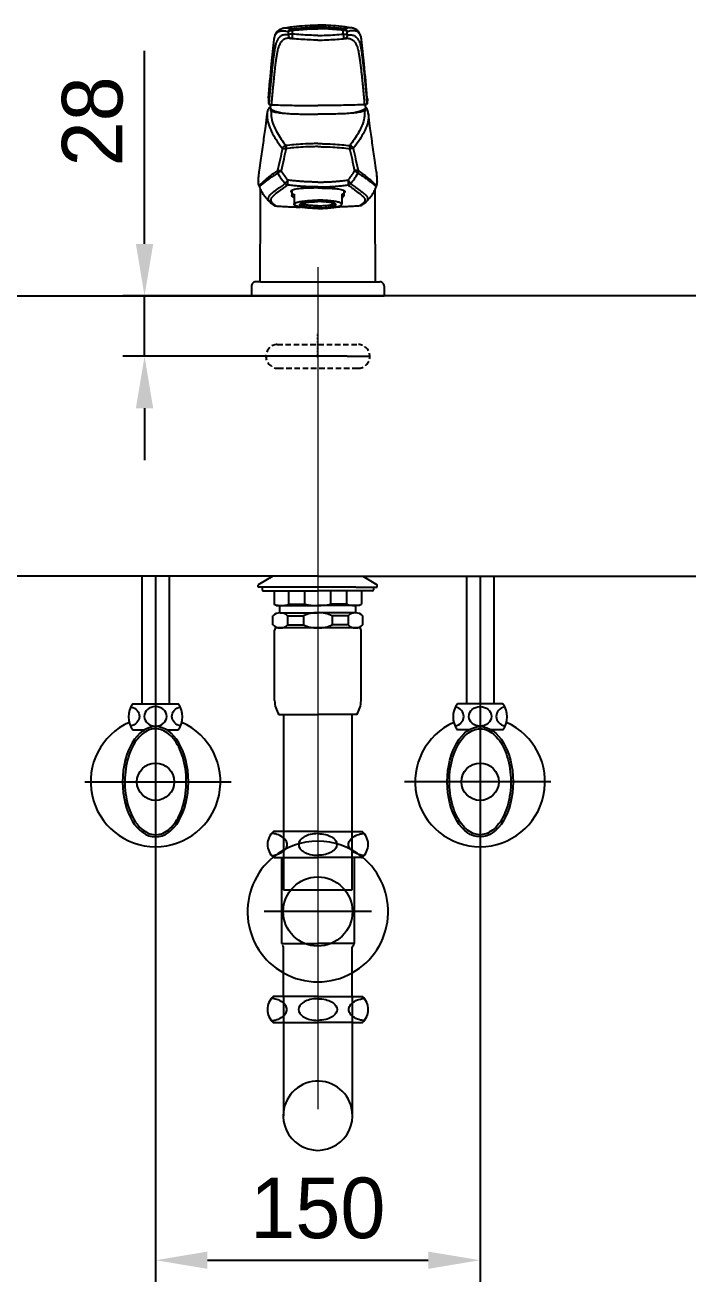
# Model space of a CAD drawing. Header units: millimetres. Extents: x 14069 to 16494, y -90 to 3341.
# Drawn here: x 14704 to 15011, y 950 to 1531 of the extents above; entities that cross this region are included whole.
import ezdxf
from ezdxf.lldxf.tags import DXFTag

# ---------------------------------------------------------------- set-up
doc = ezdxf.new("R2010")
doc.units = ezdxf.units.MM
doc.header["$LTSCALE"] = 0.2
doc.linetypes.add('HIDDEN2', pattern=[0.1875, 0.125, -0.0625])
doc.linetypes.add('HIDDENX2', pattern=[19.05, 12.7, -6.35])
for name, color, linetype in [('1', 2, 'CENTER'), ('3', 3, 'Continuous'), ('4', 4, 'Continuous'), ('6', 6, 'Continuous'), ('7', 7, 'Continuous')]:
    doc.layers.add(name, color=color, linetype=linetype)
doc.layers.add('LINE', color=7, linetype='Continuous', lineweight=25)
doc.styles.add('h', font='', dxfattribs={"height": 28})
doc.styles.get('h').set_extended_font_data('Haansoft Batang')
tags = doc.linetypes.add('CENTER', pattern=[50.8, 31.75, -6.35, 6.35, -6.35]).pattern_tags.tags
tags[10:11] = [DXFTag(74, 4), DXFTag(75, 0), DXFTag(340, '0'), DXFTag(46, 1.0), DXFTag(50, 0.0), DXFTag(44, 0.0), DXFTag(45, 0.0)]
tags[8:9] = [DXFTag(74, 4), DXFTag(75, 0), DXFTag(340, '0'), DXFTag(46, 1.0), DXFTag(50, 0.0), DXFTag(44, 0.0), DXFTag(45, 0.0)]
tags[6:7] = [DXFTag(74, 4), DXFTag(75, 0), DXFTag(340, '0'), DXFTag(46, 1.0), DXFTag(50, 0.0), DXFTag(44, 0.0), DXFTag(45, 0.0)]
tags[4:5] = [DXFTag(74, 4), DXFTag(75, 0), DXFTag(340, '0'), DXFTag(46, 1.0), DXFTag(50, 0.0), DXFTag(44, 0.0), DXFTag(45, 0.0)]
doc.dimstyles.new('AM_ISO$0', dxfattribs={"dimtxt": 28, "dimasz": 24, "dimexe": 10, "dimexo": 0, "dimgap": 10, "dimtad": 1, "dimdec": 0, "dimdsep": 46, "dimtxsty": 'h', "dimcen": -5, "dimclrd": 256, "dimclre": 256, "dimclrt": 256, "dimadec": 0, "dimazin": 2, "dimtp": 0.1, "dimtm": 0.1, "dimtfac": 0.71, "dimtdec": 0, "dimtmove": 0, "dimatfit": 3, "dimfxl": 0, "dimlwd": -1, "dimlwe": -1, "dimarcsym": 0})

# ---------------------------------------------------------------- blocks, each defined once
blk = doc.blocks.new('A$C611D530E')
at = {"color": 7}
for p, q in [((4.19, 6.51), (2, 6.51)), ((4.19, 6.51), (57.14, 6.51)), ((57.14, 6.51), (59.33, 6.51)), ((0, 4.48), (0.05, 0)), ((61.33, 4.48), (61.28, 0))]:
    blk.add_line(p, q, dxfattribs=at)
for centre, start, end in [((2, 4.51), 90, 180.67816), ((59.33, 4.51), 359.32184, 90)]:
    blk.add_arc(centre, 2, start, end, dxfattribs=at)
at = {"layer": '1', "color": 7}
for q in [(0.05, 0), (61.28, 0)]:
    blk.add_line((30.67, 0), q, dxfattribs=at)
at = {"layer": '7', "color": 7}
for p, q in [((10.5, 118.6), (10.53, 118.86)), ((17.86, 119.01), (17.85, 119.01)), ((18.27, 118.95), (18.28, 118.95)), ((43.06, 118.95), (43.06, 118.95)), ((43.48, 119.01), (43.48, 119.01)), ((50.83, 118.6), (50.8, 118.86)), ((7.3, 84.08), (7.3, 84.08)), ((7.62, 85.72), (7.62, 85.73)), ((53.72, 85.72), (53.71, 85.73)), ((54.03, 84.08), (54.03, 84.08)), ((3.22, 52.75), (3.22, 52.75)), ((3.62, 57.83), (3.65, 58.03)), ((57.71, 57.83), (57.68, 58.03)), ((58.12, 52.75), (58.12, 52.75)), ((3.4, 51.18), (3.4, 51.19)), ((18.67, 48.82), (18.67, 46.27)), ((19.67, 47.1), (19.67, 42.33)), ((41.67, 47.1), (41.67, 42.33)), ((42.67, 48.82), (42.67, 46.27)), ((57.93, 51.18), (57.93, 51.19)), ((4.03, 6.51), (4.19, 41.66)), ((57.3, 6.51), (57.14, 41.66))]:
    blk.add_line(p, q, dxfattribs=at)
for points in [[(10.53, 118.86), (10.65, 119.48), (10.81, 120.07), (11.01, 120.63), (11.26, 121.18), (11.57, 121.71), (11.97, 122.23), (12.44, 122.71), (13, 123.13), (13.64, 123.47), (14.36, 123.73), (14.94, 123.86)], [(10.54, 118.9), (10.56, 119.02), (10.59, 119.16), (10.62, 119.3), (10.65, 119.45), (10.69, 119.61), (10.74, 119.78), (10.8, 119.95), (10.86, 120.13), (10.94, 120.31), (11.02, 120.49), (11.12, 120.68), (11.23, 120.88), (11.36, 121.08), (11.5, 121.28), (11.68, 121.48), (11.87, 121.68), (12.11, 121.87), (12.37, 122.06), (12.69, 122.23), (13.05, 122.37), (13.47, 122.49), (13.97, 122.57), (14.56, 122.59), (15.26, 122.55), (16.08, 122.4), (17.08, 122.14)], [(14.94, 123.86), (15.22, 123.89), (15.82, 123.92), (16.52, 123.88), (17.35, 123.74), (18.36, 123.48)], [(17.05, 120.57), (17.06, 121.35), (17.08, 122.14)], [(17.08, 122.14), (17.21, 122.62), (17.49, 123.03), (17.89, 123.33), (18.36, 123.48)], [(17.08, 122.14), (17.21, 122.29), (17.44, 122.42), (17.75, 122.54), (18.13, 122.63), (18.53, 122.69), (18.95, 122.72)], [(18.36, 123.48), (18.39, 123.47), (18.45, 123.47), (18.53, 123.48), (18.62, 123.48), (18.73, 123.49), (18.83, 123.51)], [(18.95, 122.72), (18.89, 123.12), (18.85, 123.39), (18.83, 123.51)], [(18.91, 121.04), (18.93, 121.88), (18.95, 122.72)], [(42.39, 122.72), (42.44, 123.12), (42.48, 123.39), (42.5, 123.51)], [(44.26, 122.14), (44.13, 122.29), (43.9, 122.42), (43.58, 122.54), (43.21, 122.63), (42.8, 122.69), (42.39, 122.72)], [(42.42, 121.04), (42.4, 121.88), (42.39, 122.72)], [(42.97, 123.48), (42.94, 123.47), (42.88, 123.47), (42.8, 123.48), (42.71, 123.48), (42.61, 123.49), (42.5, 123.51)], [(46.4, 123.86), (46.12, 123.89), (45.52, 123.92), (44.82, 123.88), (43.98, 123.74), (42.97, 123.48)], [(44.26, 122.14), (44.13, 122.62), (43.84, 123.03), (43.45, 123.33), (42.97, 123.48)], [(50.79, 118.9), (50.77, 119.02), (50.75, 119.16), (50.72, 119.3), (50.68, 119.45), (50.64, 119.61), (50.59, 119.78), (50.53, 119.95), (50.47, 120.13), (50.4, 120.31), (50.31, 120.49), (50.22, 120.68), (50.11, 120.88), (49.98, 121.08), (49.83, 121.28), (49.66, 121.48), (49.46, 121.68), (49.23, 121.87), (48.96, 122.06), (48.65, 122.23), (48.28, 122.37), (47.86, 122.49), (47.36, 122.57), (46.77, 122.59), (46.08, 122.55), (45.25, 122.4), (44.26, 122.14)], [(44.29, 120.57), (44.27, 121.35), (44.26, 122.14)], [(50.8, 118.86), (50.68, 119.48), (50.53, 120.07), (50.33, 120.63), (50.08, 121.18), (49.76, 121.71), (49.36, 122.23), (48.89, 122.71), (48.33, 123.13), (47.69, 123.47), (46.97, 123.73), (46.4, 123.86)], [(7.82, 91.39), (9.28, 107.21), (10.5, 118.6)], [(11.49, 117.4), (11.35, 117.04), (11.19, 116.46), (10.99, 115.62), (10.76, 114.44), (10.5, 112.84), (10.2, 110.79), (9.89, 108.35), (9.59, 105.7)], [(17.05, 120.57), (15.96, 120.69), (15.05, 120.64), (14.29, 120.46), (13.64, 120.15), (13.08, 119.74), (12.6, 119.24), (12.18, 118.67), (11.81, 118.05), (11.49, 117.4)], [(17.85, 119.01), (17.26, 119.05), (16.35, 119.01), (15.58, 118.82), (14.93, 118.52), (14.37, 118.11), (13.88, 117.61), (13.45, 117.05), (13.08, 116.43), (12.76, 115.8)], [(17.05, 120.57), (17.07, 120.1), (17.24, 119.67), (17.53, 119.31), (17.92, 119.06), (18.06, 119)], [(18.91, 121.04), (18.47, 121.03), (18.06, 120.99), (17.69, 120.92), (17.39, 120.83), (17.17, 120.71), (17.05, 120.57)], [(18.28, 118.95), (17.86, 119.01)], [(18.06, 119), (18.27, 118.95)], [(18.83, 118.88), (18.75, 118.89), (18.62, 118.9), (18.52, 118.92), (18.43, 118.93), (18.37, 118.93), (18.32, 118.94), (18.27, 118.95)], [(18.91, 121.04), (18.85, 120.56), (18.8, 120.05), (18.77, 119.59), (18.77, 119.21), (18.79, 118.97), (18.83, 118.88)], [(42.42, 121.04), (42.86, 121.03), (43.27, 120.99), (43.64, 120.92), (43.94, 120.83), (44.16, 120.71), (44.29, 120.57)], [(42.42, 121.04), (42.48, 120.56), (42.53, 120.05), (42.56, 119.59), (42.57, 119.21), (42.55, 118.97), (42.5, 118.88)], [(42.5, 118.88), (42.58, 118.89), (42.71, 118.9), (42.82, 118.92), (42.9, 118.93), (42.96, 118.93), (43.02, 118.94), (43.06, 118.95)], [(43.06, 118.95), (43.48, 119.01)], [(43.27, 119), (43.06, 118.95)], [(44.29, 120.57), (44.26, 120.1), (44.09, 119.67), (43.8, 119.31), (43.42, 119.06), (43.27, 119)], [(43.48, 119.01), (44.07, 119.05), (44.98, 119.01), (45.75, 118.82), (46.41, 118.52), (46.97, 118.11), (47.46, 117.61), (47.88, 117.05), (48.26, 116.43), (48.58, 115.8)], [(44.29, 120.57), (45.38, 120.69), (46.28, 120.64), (47.05, 120.46), (47.69, 120.15), (48.25, 119.74), (48.73, 119.24), (49.16, 118.67), (49.52, 118.05), (49.84, 117.4)], [(49.84, 117.4), (49.98, 117.04), (50.15, 116.46), (50.34, 115.62), (50.57, 114.44), (50.84, 112.84), (51.13, 110.79), (51.44, 108.35), (51.75, 105.7)], [(53.52, 91.39), (52.05, 107.21), (50.83, 118.6)], [(12.76, 115.8), (12.6, 115.46), (12.41, 114.94), (12.2, 114.18), (11.95, 113.11), (11.67, 111.65), (11.37, 109.78), (11.06, 107.56), (10.77, 105.14)], [(48.58, 115.8), (48.74, 115.46), (48.92, 114.94), (49.14, 114.18), (49.38, 113.11), (49.66, 111.65), (49.97, 109.78), (50.28, 107.56), (50.56, 105.14)], [(9.59, 105.7), (9.34, 103.4), (9.12, 101.2), (8.91, 99.09), (8.72, 97.09), (8.54, 95.19), (8.37, 93.39), (8.22, 91.7), (8.09, 90.11), (7.96, 88.63)], [(10.77, 105.14), (10.53, 102.9), (10.3, 100.74), (10.09, 98.68), (9.9, 96.71), (9.72, 94.84), (9.55, 93.08), (9.4, 91.41), (9.26, 89.84), (9.13, 88.38)], [(50.56, 105.14), (50.81, 102.9), (51.03, 100.74), (51.24, 98.68), (51.44, 96.71), (51.62, 94.84), (51.78, 93.08), (51.93, 91.41), (52.07, 89.84), (52.2, 88.38)], [(51.75, 105.7), (51.99, 103.4), (52.21, 101.2), (52.42, 99.09), (52.62, 97.09), (52.79, 95.19), (52.96, 93.39), (53.11, 91.7), (53.25, 90.11), (53.37, 88.63)], [(7.62, 85.73), (7.66, 85.86), (7.83, 86.29), (8.09, 86.69), (8.37, 87.03), (8.69, 87.33)], [(7.82, 91.39), (7.8, 91.16), (7.79, 90.89), (7.79, 90.61), (7.79, 90.34), (7.8, 90.06), (7.82, 89.79), (7.84, 89.51), (7.88, 89.22), (7.92, 88.93), (7.96, 88.63)], [(7.96, 88.63), (8.05, 88.55), (8.3, 88.47), (8.68, 88.42), (9.13, 88.38)], [(8.82, 88.4), (8.67, 87.15)], [(8.67, 87.15), (8.69, 86.9), (8.89, 86.53), (9.29, 86.18), (9.88, 85.83), (10.65, 85.49), (11.27, 85.27)], [(52.66, 87.15), (52.64, 86.9), (52.44, 86.53), (52.05, 86.18), (51.46, 85.83), (50.68, 85.49), (50.06, 85.27)], [(53.37, 88.63), (53.28, 88.55), (53.03, 88.47), (52.66, 88.42), (52.2, 88.38)], [(52.51, 88.4), (52.66, 87.15)], [(53.71, 85.73), (53.67, 85.86), (53.5, 86.29), (53.25, 86.69), (52.96, 87.03), (52.64, 87.33)], [(53.52, 91.39), (53.53, 91.16), (53.54, 90.89), (53.55, 90.61), (53.54, 90.34), (53.53, 90.06), (53.51, 89.79), (53.49, 89.51), (53.46, 89.22), (53.42, 88.93), (53.37, 88.63)], [(3.65, 58.03), (4.3, 62.58), (5.49, 70.74), (6.57, 78.38), (7.3, 84.08)], [(7.3, 84.08), (7.27, 82.29), (8.1, 78.55), (9.77, 74.89), (11.9, 71.41), (14.31, 68.08)], [(7.3, 84.08), (7.62, 85.72)], [(7.62, 85.73), (7.72, 86.01), (8.11, 86.57), (8.68, 86.97)], [(8.99, 86.43), (8.98, 86.42), (8.9, 86.17), (8.82, 85.9), (8.76, 85.6)], [(8.76, 85.6), (8.89, 85.55), (9.03, 85.5)], [(9.03, 85.5), (9.19, 82.31), (10.22, 78.84), (11.82, 75.56), (13.76, 72.45), (15.91, 69.46)], [(11.27, 85.27), (11.61, 85.17), (12.75, 84.86), (14.04, 84.58), (14.51, 84.49)], [(52.3, 85.5), (52.14, 82.31), (51.11, 78.84), (49.52, 75.56), (47.58, 72.45), (45.42, 69.46)], [(50.06, 85.27), (49.72, 85.17), (48.59, 84.86), (47.29, 84.58), (46.83, 84.49)], [(54.03, 84.08), (54.07, 82.29), (53.23, 78.55), (51.56, 74.89), (49.43, 71.41), (47.02, 68.08)], [(52.57, 85.6), (52.45, 85.55), (52.3, 85.5)], [(52.35, 86.43), (52.35, 86.42), (52.44, 86.17), (52.51, 85.9), (52.57, 85.6)], [(53.71, 85.73), (53.61, 86.01), (53.22, 86.57), (52.66, 86.97)], [(54.03, 84.08), (53.72, 85.72)], [(57.68, 58.03), (57.03, 62.58), (55.84, 70.74), (54.76, 78.38), (54.03, 84.08)], [(14.31, 68.08), (13.21, 63.2), (12.07, 57.97)], [(15.98, 68.07), (14.87, 63.16), (13.73, 57.87)], [(14.31, 68.08), (14.56, 68.58), (14.92, 68.99), (15.39, 69.3), (15.91, 69.46)], [(14.31, 68.08), (14.55, 68.16), (14.94, 68.19), (15.43, 68.16), (15.98, 68.07)], [(15.91, 69.46), (15.9, 69.27), (15.91, 68.96), (15.94, 68.55), (15.98, 68.07)], [(45.42, 69.46), (45.43, 69.27), (45.42, 68.96), (45.4, 68.55), (45.35, 68.07)], [(47.02, 68.08), (46.78, 68.16), (46.4, 68.19), (45.91, 68.16), (45.35, 68.07)], [(45.35, 68.07), (46.46, 63.16), (47.61, 57.87)], [(47.02, 68.08), (46.78, 68.58), (46.41, 68.99), (45.94, 69.3), (45.42, 69.46)], [(47.02, 68.08), (48.12, 63.2), (49.27, 57.97)], [(3.22, 52.84), (3.23, 53.47), (3.26, 54.22), (3.32, 55.13), (3.42, 56.2), (3.57, 57.42), (3.62, 57.83)], [(3.22, 52.84), (3.29, 54.74), (3.57, 57.41), (3.62, 57.83)], [(3.23, 52.78), (3.22, 52.84)], [(3.22, 52.84), (3.22, 52.76), (3.22, 52.75)], [(3.22, 52.75), (3.22, 52.84)], [(3.23, 52.29), (3.22, 52.75)], [(3.25, 52.24), (3.24, 52.3), (3.23, 52.49), (3.23, 52.67), (3.23, 52.78)], [(3.4, 51.19), (3.34, 51.37), (3.25, 52.03), (3.23, 52.29)], [(12.06, 57.95), (10.36, 56.77), (8.83, 55.62), (7.51, 54.56), (6.45, 53.65), (5.6, 52.88), (4.93, 52.25), (4.4, 51.76)], [(12.2, 56.74), (10.49, 55.69), (8.94, 54.66), (7.61, 53.71), (6.54, 52.89), (5.69, 52.2), (5.01, 51.64), (4.47, 51.21)], [(12.06, 57.95), (12.04, 57.85), (12.03, 57.78), (12.03, 57.71), (12.03, 57.62), (12.02, 57.53), (12.03, 57.42), (12.04, 57.31), (12.06, 57.18), (12.09, 57.04), (12.14, 56.9), (12.2, 56.74)], [(12.07, 57.97), (12.29, 58.01), (12.67, 58.01), (13.16, 57.96), (13.73, 57.87)], [(13.73, 57.87), (13.19, 57.57), (12.74, 57.26), (12.4, 56.97), (12.21, 56.73)], [(15.53, 51.96), (13.77, 54.13), (12.21, 56.73)], [(16.79, 53.52), (15.18, 55.47), (13.73, 57.87)], [(16.79, 53.52), (16.34, 53.06), (15.95, 52.62), (15.67, 52.24), (15.53, 51.96)], [(16.79, 53.52), (16.71, 52.93), (16.66, 52.37), (16.64, 51.88), (16.64, 51.5), (16.68, 51.28)], [(30.67, 52.62), (29.07, 52.63), (27.36, 52.67), (25.53, 52.74), (23.56, 52.86), (21.46, 53.02), (19.21, 53.23), (16.79, 53.52)], [(30.67, 52.62), (32.27, 52.63), (33.98, 52.67), (35.81, 52.74), (37.77, 52.86), (39.87, 53.02), (42.13, 53.23), (44.54, 53.52)], [(44.54, 53.52), (46.15, 55.47), (47.61, 57.87)], [(44.54, 53.52), (44.62, 52.93), (44.67, 52.37), (44.7, 51.88), (44.69, 51.5), (44.65, 51.28)], [(44.54, 53.52), (45, 53.06), (45.38, 52.62), (45.66, 52.24), (45.8, 51.96)], [(45.8, 51.96), (47.56, 54.13), (49.13, 56.73)], [(49.27, 57.97), (49.04, 58.01), (48.66, 58.01), (48.17, 57.96), (47.61, 57.87)], [(47.61, 57.87), (48.14, 57.57), (48.6, 57.26), (48.94, 56.97), (49.13, 56.73)], [(49.27, 57.95), (49.3, 57.85), (49.3, 57.78), (49.3, 57.71), (49.31, 57.62), (49.31, 57.53), (49.31, 57.42), (49.29, 57.31), (49.27, 57.18), (49.24, 57.04), (49.19, 56.9), (49.13, 56.74)], [(49.13, 56.74), (50.84, 55.69), (52.39, 54.66), (53.72, 53.71), (54.79, 52.89), (55.64, 52.2), (56.33, 51.64), (56.86, 51.21)], [(49.27, 57.95), (50.97, 56.77), (52.51, 55.62), (53.83, 54.56), (54.89, 53.65), (55.73, 52.88), (56.41, 52.25), (56.94, 51.76)], [(58.11, 52.84), (58.1, 53.47), (58.07, 54.22), (58.01, 55.13), (57.91, 56.2), (57.77, 57.42), (57.71, 57.83)], [(58.12, 52.84), (58.04, 54.74), (57.77, 57.41), (57.71, 57.83)], [(57.93, 51.19), (57.99, 51.37), (58.09, 52.03), (58.1, 52.29)], [(58.09, 52.24), (58.09, 52.3), (58.1, 52.49), (58.11, 52.67), (58.11, 52.78)], [(58.1, 52.29), (58.12, 52.75)], [(58.11, 52.78), (58.11, 52.84)], [(58.11, 52.84), (58.12, 52.76), (58.12, 52.75)], [(58.12, 52.75), (58.12, 52.84)], [(3.32, 51.72), (3.28, 51.91), (3.26, 52.11), (3.25, 52.24)], [(3.41, 51.44), (3.37, 51.54), (3.32, 51.72)], [(4.47, 51.21), (4.32, 51.1), (4.2, 51.02), (4.08, 50.95), (3.98, 50.9), (3.88, 50.86), (3.77, 50.84), (3.66, 50.86), (3.56, 50.91), (3.47, 51.03), (3.4, 51.18)], [(9.36, 42.64), (9.34, 42.66), (8.86, 43.05), (8.33, 43.51), (7.77, 44.05), (7.19, 44.67), (6.6, 45.36), (6.02, 46.12), (5.46, 46.94), (4.93, 47.8), (4.44, 48.72), (3.99, 49.69), (3.57, 50.7), (3.4, 51.18)], [(3.96, 51.4), (3.92, 51.38), (3.82, 51.32), (3.72, 51.28), (3.62, 51.27), (3.52, 51.31), (3.44, 51.4), (3.41, 51.44)], [(4.4, 51.76), (4.25, 51.63), (4.13, 51.53), (4.02, 51.45), (3.96, 51.4)], [(4.19, 41.66), (4.2, 43.38), (4.2, 45.41), (4.19, 47.31), (4.17, 49.07), (4.17, 49.29)], [(15.53, 51.96), (14.57, 51.19), (13.69, 50.54), (12.9, 49.97), (12.2, 49.48), (11.57, 49.04), (11.01, 48.64), (10.51, 48.29), (10.08, 47.96), (9.69, 47.66), (9.35, 47.39), (9.06, 47.14), (8.8, 46.9), (8.58, 46.69), (8.39, 46.49), (8.24, 46.3), (8.1, 46.13), (7.99, 45.98)], [(16.68, 51.28), (15.72, 50.52), (14.85, 49.86), (14.07, 49.3), (13.38, 48.8), (12.76, 48.35), (12.21, 47.96), (11.72, 47.6), (11.3, 47.27), (10.92, 46.97), (10.58, 46.7), (10.29, 46.44), (10.04, 46.21), (9.83, 46), (9.64, 45.8), (9.48, 45.62), (9.35, 45.46), (9.24, 45.31)], [(15.53, 51.96), (15.86, 51.65), (16.25, 51.42), (16.68, 51.28)], [(30.67, 50.36), (29.06, 50.37), (27.33, 50.41), (25.49, 50.48), (23.51, 50.6), (21.39, 50.76), (19.12, 50.98), (16.68, 51.28)], [(30.67, 49.89), (28.5, 49.87), (26.33, 49.83), (24.31, 49.74), (22.58, 49.62), (21.11, 49.45), (19.84, 49.22), (18.89, 48.93), (18.33, 48.58), (18.17, 48.23)], [(18.17, 48.23), (18.17, 48.18), (18.45, 47.74), (18.66, 47.57)], [(18.67, 46.27), (18.69, 46.39), (18.85, 46.64), (19.18, 46.87), (19.67, 47.1)], [(30.67, 50.36), (32.28, 50.37), (34, 50.41), (35.85, 50.48), (37.82, 50.6), (39.94, 50.76), (42.22, 50.98), (44.65, 51.28)], [(30.67, 49.89), (32.83, 49.87), (35.01, 49.83), (37.02, 49.74), (38.75, 49.62), (40.22, 49.45), (41.49, 49.22), (42.44, 48.93), (43, 48.58), (43.16, 48.23)], [(42.66, 46.27), (42.65, 46.39), (42.48, 46.64), (42.15, 46.87), (41.67, 47.1)], [(43.16, 48.23), (43.16, 48.18), (42.88, 47.74), (42.67, 47.57)], [(45.8, 51.96), (45.47, 51.65), (45.08, 51.42), (44.65, 51.28)], [(44.65, 51.28), (45.61, 50.52), (46.48, 49.86), (47.26, 49.3), (47.95, 48.8), (48.57, 48.35), (49.12, 47.96), (49.61, 47.6), (50.04, 47.27), (50.42, 46.97), (50.75, 46.7), (51.04, 46.44), (51.29, 46.21), (51.51, 46), (51.69, 45.8), (51.85, 45.62), (51.98, 45.46), (52.09, 45.31)], [(45.8, 51.96), (46.76, 51.19), (47.64, 50.54), (48.43, 49.97), (49.14, 49.48), (49.77, 49.04), (50.33, 48.64), (50.82, 48.29), (51.26, 47.96), (51.64, 47.66), (51.98, 47.39), (52.28, 47.14), (52.53, 46.9), (52.75, 46.69), (52.94, 46.49), (53.1, 46.3), (53.23, 46.13), (53.34, 45.98)], [(51.97, 42.64), (51.99, 42.66), (52.47, 43.05), (53, 43.51), (53.56, 44.05), (54.14, 44.67), (54.73, 45.36), (55.31, 46.12), (55.87, 46.94), (56.4, 47.8), (56.89, 48.72), (57.35, 49.69), (57.76, 50.7), (57.93, 51.18)], [(56.86, 51.21), (57.01, 51.1), (57.14, 51.02), (57.25, 50.95), (57.35, 50.9), (57.46, 50.86), (57.56, 50.84), (57.67, 50.86), (57.78, 50.91), (57.86, 51.03), (57.93, 51.18)], [(56.94, 51.76), (57.08, 51.63), (57.2, 51.53), (57.31, 51.45), (57.38, 51.4)], [(57.14, 41.66), (57.14, 43.38), (57.14, 45.41), (57.14, 47.31), (57.16, 49.07), (57.17, 49.29)], [(57.38, 51.4), (57.41, 51.38), (57.51, 51.32), (57.61, 51.28), (57.72, 51.27), (57.81, 51.31), (57.9, 51.4), (57.92, 51.44)], [(57.92, 51.44), (57.97, 51.54), (58.02, 51.72)], [(58.02, 51.72), (58.05, 51.91), (58.07, 52.11), (58.09, 52.24)], [(7.75, 45.5), (7.68, 45.21), (7.68, 44.87), (7.77, 44.48), (7.97, 44.07), (8.27, 43.66), (8.64, 43.26), (9.07, 42.87), (9.36, 42.64)], [(7.85, 45.74), (7.75, 45.5)], [(7.97, 45.94), (7.85, 45.74)], [(7.99, 45.98), (7.98, 45.96), (7.97, 45.94)], [(9.22, 45.27), (9.1, 45.08), (8.99, 44.85), (8.91, 44.6), (8.89, 44.29), (8.95, 43.94), (9.13, 43.58), (9.4, 43.21), (9.51, 43.09)], [(9.24, 45.31), (9.23, 45.29), (9.22, 45.27)], [(9.36, 42.64), (9.51, 42.53), (9.9, 42.24), (10, 42.16)], [(9.51, 43.09), (9.76, 42.84), (9.89, 42.72)], [(9.89, 42.72), (10.02, 42.61)], [(10, 42.16), (10.01, 42.15)], [(10.01, 42.15), (10.12, 42.08)], [(10.02, 42.61), (10.16, 42.49)], [(10.12, 42.08), (10.21, 42.01)], [(10.16, 42.49), (10.17, 42.48)], [(10.17, 42.48), (10.44, 42.27)], [(10.28, 41.96), (10.21, 42.01)], [(10.27, 41.96), (10.28, 41.96)], [(10.28, 41.95), (10.38, 41.89)], [(10.28, 41.95), (10.31, 41.93), (10.33, 41.92)], [(10.33, 41.92), (10.34, 41.91)], [(10.34, 41.91), (10.44, 41.85)], [(10.44, 42.27), (10.57, 42.17), (10.94, 41.9), (11.24, 41.68)], [(10.44, 41.85), (10.65, 41.74), (11, 41.63), (11.36, 41.59)], [(11.24, 41.68), (11.28, 41.66), (11.31, 41.63)], [(11.31, 41.63), (11.34, 41.61), (11.36, 41.59)], [(11.36, 41.59), (13.6, 41.44), (16.44, 41.28), (19.28, 41.14), (22.13, 41.04), (22.63, 41.02)], [(19.67, 45.44), (19.18, 45.67), (18.85, 45.9), (18.69, 46.15), (18.67, 46.27)], [(20.19, 41.75), (20.11, 41.79), (19.78, 42.06), (19.67, 42.33)], [(22.32, 42.13), (22.4, 42.34), (22.65, 42.54), (23.07, 42.74), (23.64, 42.92), (24.36, 43.08), (25.2, 43.23), (26.15, 43.35), (27.2, 43.45), (28.31, 43.53), (29.48, 43.57), (30.67, 43.58)], [(30.67, 40.68), (29.48, 40.7), (28.31, 40.74), (27.2, 40.82), (26.15, 40.91), (25.2, 41.04), (24.36, 41.18), (23.64, 41.35), (23.07, 41.53), (22.65, 41.73), (22.4, 41.93), (22.32, 42.13)], [(30.67, 41.67), (29.42, 41.69), (28.21, 41.73), (27.04, 41.81), (25.96, 41.92), (24.99, 42.06), (24.14, 42.21), (23.44, 42.39), (22.89, 42.59), (22.81, 42.63)], [(39.02, 42.13), (38.93, 42.34), (38.68, 42.54), (38.26, 42.74), (37.69, 42.92), (36.98, 43.08), (36.13, 43.23), (35.18, 43.35), (34.14, 43.45), (33.02, 43.53), (31.85, 43.57), (30.67, 43.58)], [(30.67, 41.67), (31.91, 41.69), (33.13, 41.73), (34.29, 41.81), (35.37, 41.92), (36.35, 42.06), (37.19, 42.21), (37.9, 42.39), (38.44, 42.59), (38.52, 42.63)], [(30.67, 40.68), (31.85, 40.7), (33.02, 40.74), (34.14, 40.82), (35.18, 40.91), (36.13, 41.04), (36.98, 41.18), (37.69, 41.35), (38.26, 41.53), (38.68, 41.73), (38.93, 41.93), (39.02, 42.13)], [(49.97, 41.59), (47.74, 41.44), (44.9, 41.28), (42.05, 41.14), (39.21, 41.04), (38.7, 41.02)], [(41.14, 41.75), (41.22, 41.79), (41.55, 42.06), (41.67, 42.33)], [(41.67, 45.44), (42.15, 45.67), (42.48, 45.9), (42.65, 46.15), (42.66, 46.27)], [(50.9, 41.85), (50.68, 41.74), (50.34, 41.63), (49.97, 41.59)], [(50.02, 41.63), (50, 41.61), (49.97, 41.59)], [(50.09, 41.68), (50.06, 41.66), (50.02, 41.63)], [(50.9, 42.27), (50.76, 42.17), (50.39, 41.9), (50.09, 41.68)], [(51.16, 42.48), (50.9, 42.27)], [(51, 41.91), (50.9, 41.85)], [(51.05, 41.95), (50.95, 41.89)], [(51.01, 41.92), (51, 41.91)], [(51.05, 41.95), (51.02, 41.93), (51.01, 41.92)], [(51.05, 41.96), (51.12, 42.01)], [(51.06, 41.96), (51.05, 41.96)], [(51.22, 42.08), (51.12, 42.01)], [(51.17, 42.49), (51.16, 42.48)], [(51.31, 42.61), (51.17, 42.49)], [(51.32, 42.15), (51.22, 42.08)], [(51.45, 42.72), (51.31, 42.61)], [(51.33, 42.16), (51.32, 42.15)], [(51.97, 42.64), (51.83, 42.53), (51.43, 42.24), (51.33, 42.16)], [(51.82, 43.09), (51.58, 42.84), (51.45, 42.72)], [(52.11, 45.27), (52.23, 45.08), (52.34, 44.85), (52.42, 44.6), (52.45, 44.29), (52.38, 43.94), (52.2, 43.58), (51.93, 43.21), (51.82, 43.09)], [(53.58, 45.5), (53.65, 45.21), (53.65, 44.87), (53.56, 44.48), (53.36, 44.07), (53.07, 43.66), (52.69, 43.26), (52.26, 42.87), (51.97, 42.64)], [(52.09, 45.31), (52.1, 45.29), (52.11, 45.27)], [(53.34, 45.98), (53.35, 45.96), (53.36, 45.94)], [(53.36, 45.94), (53.48, 45.74)], [(53.48, 45.74), (53.58, 45.5)]]:
    blk.add_spline(points, degree=3, dxfattribs=at)
for points, knots in [([(14.94, 123.86), (16.96, 124.15), (22.17, 124.91), (27.44, 125.15), (30.67, 125.15)], [0, 0, 0, 0, 6.131256, 15.794283, 15.794283, 15.794283, 15.794283]), ([(18.83, 123.51), (21.46, 123.77), (25.4, 124.17), (29.35, 124.26), (30.67, 124.26)], [0, 0, 0, 0, 7.927907, 11.861701, 11.861701, 11.861701, 11.861701]), ([(18.95, 122.72), (21.55, 122.99), (25.45, 123.39), (29.37, 123.49), (30.67, 123.49)], [0, 0, 0, 0, 7.85257, 11.747871, 11.747871, 11.747871, 11.747871]), ([(46.4, 123.86), (44.37, 124.15), (39.16, 124.91), (33.89, 125.15), (30.67, 125.15)], [0, 0, 0, 0, 6.131256, 15.794283, 15.794283, 15.794283, 15.794283]), ([(42.5, 123.51), (39.87, 123.77), (35.93, 124.17), (31.98, 124.26), (30.67, 124.26)], [0, 0, 0, 0, 7.927907, 11.861701, 11.861701, 11.861701, 11.861701]), ([(42.39, 122.72), (39.78, 122.99), (35.88, 123.39), (31.97, 123.49), (30.67, 123.49)], [0, 0, 0, 0, 7.85257, 11.747871, 11.747871, 11.747871, 11.747871]), ([(30.67, 118.24), (29.32, 118.24), (25.37, 118.33), (21.43, 118.66), (18.83, 118.88)], [11.85672, 11.85672, 11.85672, 11.85672, 15.886119, 23.713436, 23.713436, 23.713436, 23.713436]), ([(30.67, 120.4), (29.36, 120.4), (25.43, 120.48), (21.52, 120.81), (18.91, 121.04)], [11.772037, 11.772037, 11.772037, 11.772037, 15.692067, 23.544062, 23.544062, 23.544062, 23.544062]), ([(30.67, 120.4), (31.97, 120.4), (35.9, 120.48), (39.81, 120.81), (42.42, 121.04)], [11.772037, 11.772037, 11.772037, 11.772037, 15.692067, 23.544062, 23.544062, 23.544062, 23.544062]), ([(30.67, 118.24), (32.01, 118.24), (35.96, 118.33), (39.9, 118.66), (42.5, 118.88)], [11.85672, 11.85672, 11.85672, 11.85672, 15.886119, 23.713436, 23.713436, 23.713436, 23.713436]), ([(9.13, 88.38), (11.98, 88.28), (17.71, 88.08), (24.89, 87.97), (29.22, 87.96), (30.67, 87.96)], [0, 0, 0, 0, 8.545512, 17.204181, 21.539958, 21.539958, 21.539958, 21.539958]), ([(52.2, 88.38), (49.35, 88.28), (43.62, 88.08), (36.44, 87.97), (32.11, 87.96), (30.67, 87.96)], [0, 0, 0, 0, 8.545512, 17.204181, 21.539958, 21.539958, 21.539958, 21.539958]), ([(9.03, 85.5), (9.65, 85.32), (11.08, 84.9), (13.55, 84.57), (16.49, 84.3), (19.79, 84.13), (23.31, 84.02), (26.96, 83.96), (29.43, 83.95), (30.67, 83.95)], [0, 0, 0, 0, 1.934092, 4.457831, 7.460022, 10.80361, 14.360842, 18.033797, 21.754691, 21.754691, 21.754691, 21.754691]), ([(52.3, 85.5), (51.68, 85.32), (50.26, 84.9), (47.78, 84.57), (44.84, 84.3), (41.54, 84.13), (38.02, 84.02), (34.37, 83.96), (31.91, 83.95), (30.67, 83.95)], [0, 0, 0, 0, 1.934092, 4.457831, 7.460022, 10.80361, 14.360842, 18.033797, 21.754691, 21.754691, 21.754691, 21.754691]), ([(30.67, 70.39), (29.89, 70.39), (27.59, 70.36), (23.88, 70.22), (19.74, 69.91), (17.13, 69.6), (15.91, 69.46)], [14.791139, 14.791139, 14.791139, 14.791139, 17.133817, 21.69071, 25.914078, 29.582266, 29.582266, 29.582266, 29.582266]), ([(30.67, 70.39), (31.45, 70.39), (33.75, 70.36), (37.45, 70.22), (41.59, 69.91), (44.21, 69.6), (45.42, 69.46)], [14.791139, 14.791139, 14.791139, 14.791139, 17.133817, 21.69071, 25.914078, 29.582266, 29.582266, 29.582266, 29.582266]), ([(30.67, 68.99), (29.89, 68.99), (27.6, 68.97), (23.91, 68.82), (19.79, 68.51), (17.19, 68.21), (15.98, 68.07)], [14.721709, 14.721709, 14.721709, 14.721709, 17.0531, 21.58821, 25.79183, 29.443406, 29.443406, 29.443406, 29.443406]), ([(30.67, 68.99), (31.44, 68.99), (33.73, 68.97), (37.42, 68.82), (41.54, 68.51), (44.14, 68.21), (45.35, 68.07)], [14.721709, 14.721709, 14.721709, 14.721709, 17.0531, 21.58821, 25.79183, 29.443406, 29.443406, 29.443406, 29.443406]), ([(19.67, 42.33), (19.7, 42.43), (19.77, 42.66), (20.17, 42.91), (20.71, 43.16), (21.47, 43.39), (22.4, 43.6), (23.51, 43.79), (24.76, 43.95), (26.13, 44.08), (27.59, 44.17), (29.11, 44.23), (30.14, 44.24), (30.67, 44.24)], [0, 0, 0, 0, 0.293995, 0.720863, 1.325862, 2.115144, 3.08066, 4.207045, 5.474035, 6.857697, 8.331285, 9.865974, 11.431552, 11.431552, 11.431552, 11.431552]), ([(30.67, 40.42), (30.14, 40.42), (29.11, 40.43), (27.59, 40.49), (26.13, 40.58), (24.76, 40.71), (23.51, 40.87), (22.4, 41.06), (21.47, 41.27), (20.74, 41.49), (20.35, 41.67), (20.19, 41.75)], [10.619254, 10.619254, 10.619254, 10.619254, 12.184832, 13.71952, 15.193108, 16.576771, 17.843761, 18.970146, 19.935662, 20.724943, 21.238495, 21.238495, 21.238495, 21.238495]), ([(41.67, 42.33), (41.64, 42.43), (41.57, 42.66), (41.17, 42.91), (40.62, 43.16), (39.86, 43.39), (38.93, 43.6), (37.82, 43.79), (36.58, 43.95), (35.21, 44.08), (33.75, 44.17), (32.22, 44.23), (31.19, 44.24), (30.67, 44.24)], [0, 0, 0, 0, 0.293995, 0.720863, 1.325862, 2.115144, 3.08066, 4.207045, 5.474035, 6.857697, 8.331285, 9.865974, 11.431552, 11.431552, 11.431552, 11.431552]), ([(30.67, 40.42), (31.19, 40.42), (32.22, 40.43), (33.75, 40.49), (35.21, 40.58), (36.58, 40.71), (37.82, 40.87), (38.93, 41.06), (39.87, 41.27), (40.59, 41.49), (40.99, 41.67), (41.14, 41.75)], [10.619254, 10.619254, 10.619254, 10.619254, 12.184832, 13.71952, 15.193108, 16.576771, 17.843761, 18.970146, 19.935662, 20.724943, 21.238495, 21.238495, 21.238495, 21.238495])]:
    blk.add_open_spline(points, degree=3, knots=knots, dxfattribs=at)
blk = doc.blocks.new('*D80')
at = {"layer": 'Defpoints', "color": 0}
for p in [(14759.52, 1405.45), (14852.85, 1405.45, 32.47), (14853.11, 1377.53, 34.32)]:
    blk.add_point(p, dxfattribs=at)
at = {"layer": 'LINE', "linetype": 'ByBlock'}
for p, q in [((14759.52, 1429.45), (14759.52, 1518.78)), ((14852.85, 1405.45), (14749.52, 1405.45)), ((14759.52, 1377.53), (14759.52, 1405.45)), ((14853.11, 1377.53), (14749.52, 1377.53)), ((14759.52, 1353.53), (14759.52, 1329.53))]:
    blk.add_line(p, q, dxfattribs=at)
at = {"layer": 'LINE'}
for points in [[(14755.52, 1429.45), (14763.52, 1429.45), (14759.52, 1405.45)], [(14755.52, 1353.53), (14763.52, 1353.53), (14759.52, 1377.53)]]:
    blk.add_solid(points, dxfattribs=at)
at = {"layer": 'LINE', "insert": (14735.52, 1486.12), "char_height": 28, "attachment_point": 5, "rotation": 90, "style": 'h'}
blk.add_mtext('28', dxfattribs=at)
blk = doc.blocks.new('*D69')
at = {"layer": 'Defpoints', "color": 0}
for p in [(14764.61, 1171.55, 5.59), (14914.61, 1171.55, 5.59), (14914.61, 959.77)]:
    blk.add_point(p, dxfattribs=at)
at = {"layer": 'LINE', "linetype": 'ByBlock'}
for p, q in [((14764.61, 1171.55), (14764.61, 949.77)), ((14914.61, 1171.55), (14914.61, 949.77)), ((14788.61, 959.77), (14890.61, 959.77))]:
    blk.add_line(p, q, dxfattribs=at)
at = {"layer": 'LINE'}
for points in [[(14788.61, 963.77), (14788.61, 955.77), (14764.61, 959.77)], [(14890.61, 963.77), (14890.61, 955.77), (14914.61, 959.77)]]:
    blk.add_solid(points, dxfattribs=at)
at = {"layer": 'LINE', "insert": (14839.61, 983.77), "char_height": 28, "attachment_point": 5, "style": 'h'}
blk.add_mtext('150', dxfattribs=at)

msp = doc.modelspace()

# ---------------------------------------------------------------- linework, layer by layer
at = {"color": 0, "linetype": 'CENTER', "lineweight": 0, "ltscale": 2}
msp.add_line((14839.63, 1418.7, 45.64), (14839.63, 1029.58, 25.92), dxfattribs=at)
at = {"color": 7}
for p, q in [((14584.62, 1405.45, 4.44), (14839.63, 1405.45, 40.16)), ((15094.63, 1405.45, 4.44), (14839.63, 1405.45, 40.16)), ((14839.61, 1275.9, 45.38), (14589.73, 1275.9, 45.38)), ((14839.61, 1275.9, 45.38), (15089.52, 1275.9, 45.38))]:
    msp.add_line(p, q, dxfattribs=at)
at = {"layer": '3', "color": 0}
for p, q in [((14818.78, 1275.9, 45.38), (14812.11, 1271.9, 45.38)), ((14860.45, 1275.9, 45.38), (14867.11, 1271.9, 45.38)), ((14812.11, 1270.9, 45.38), (14812.11, 1271.9, 45.38)), ((14822.11, 1270.9, 45.38), (14812.11, 1270.9, 45.38)), ((14813.92, 1270.9, 45.38), (14813.92, 1269.6, 45.38)), ((14814.42, 1269.1, 45.38), (14819.42, 1269.1, 45.38)), ((14819.42, 1269.1, 45.38), (14839.61, 1269.1, 45.38)), ((14819.42, 1269.1, 45.38), (14819.42, 1262.97, 45.38)), ((14857.11, 1270.9, 45.38), (14822.11, 1270.9, 45.38)), ((14826.2, 1262.97, 45.38), (14826.2, 1269.1, 45.38)), ((14833.6, 1262.97, 45.38), (14833.6, 1269.1, 45.38)), ((14859.81, 1269.1, 45.38), (14839.61, 1269.1, 45.38)), ((14845.63, 1262.97, 45.38), (14845.63, 1269.1, 45.38)), ((14853.03, 1262.97, 45.38), (14853.03, 1269.1, 45.38)), ((14857.11, 1270.9, 45.38), (14867.11, 1270.9, 45.38)), ((14859.81, 1269.1, 45.38), (14859.81, 1262.97, 45.38)), ((14864.81, 1269.1, 45.38), (14859.81, 1269.1, 45.38)), ((14865.31, 1270.9, 45.38), (14865.31, 1269.6, 45.38)), ((14867.11, 1270.9, 45.38), (14867.11, 1271.9, 45.38)), ((14820.42, 1262.4, 45.38), (14819.42, 1262.97, 45.38)), ((14820.42, 1262.4, 45.38), (14821.82, 1262.4, 45.38)), ((14821.82, 1262.4, 45.38), (14839.61, 1262.4, 45.38)), ((14822.11, 1258.98, 45.38), (14822.11, 1262.4, 45.38)), ((14826.2, 1262.97, 45.38), (14833.6, 1262.97, 45.38)), ((14857.41, 1262.4, 45.38), (14839.61, 1262.4, 45.38)), ((14853.03, 1262.97, 45.38), (14845.63, 1262.97, 45.38)), ((14857.11, 1258.98, 45.38), (14857.11, 1262.4, 45.38)), ((14858.81, 1262.4, 45.38), (14857.41, 1262.4, 45.38)), ((14858.81, 1262.4, 45.38), (14859.81, 1262.97, 45.38)), ((14818.87, 1253.43, 45.38), (14818.87, 1257.55, 45.38)), ((14822.26, 1258.99, 45.38), (14839.37, 1258.99, 45.38)), ((14825.64, 1257.55, 45.38), (14833.05, 1257.55, 45.38)), ((14825.64, 1257.55, 45.38), (14825.64, 1253.43, 45.38)), ((14833.05, 1257.55, 45.38), (14833.05, 1253.43, 45.38)), ((14856.97, 1258.99, 45.38), (14839.86, 1258.99, 45.38)), ((14846.18, 1257.55, 45.38), (14846.18, 1253.43, 45.38)), ((14853.58, 1257.55, 45.38), (14846.18, 1257.55, 45.38)), ((14853.58, 1257.55, 45.38), (14853.58, 1253.43, 45.38)), ((14860.36, 1253.43, 45.38), (14860.36, 1257.55, 45.38)), ((14819.61, 1218.39, 45.38), (14819.61, 1250.99, 45.38)), ((14839.61, 1251.99, 45.38), (14820.61, 1251.99, 45.38)), ((14825.64, 1253.43, 45.38), (14833.05, 1253.43, 45.38)), ((14856.97, 1251.99, 45.38), (14839.61, 1251.99, 45.38)), ((14853.58, 1253.43, 45.38), (14846.18, 1253.43, 45.38)), ((14856.41, 1251.99, 45.38), (14856.97, 1251.99, 45.38)), ((14856.97, 1251.99, 45.38), (14857.37, 1251.99, 45.38)), ((14858.61, 1251.99, 45.38), (14857.11, 1251.99, 45.38)), ((14859.61, 1245.63, 45.38), (14859.61, 1250.99, 45.38)), ((14859.61, 1218.39, 45.38), (14859.61, 1250.99, 45.38)), ((14821.61, 1211.99, 45.38), (14839.61, 1211.99, 45.38)), ((14823.74, 1211.99, 45.38), (14823.74, 1130.99, 45.38)), ((14857.61, 1211.99, 45.38), (14839.61, 1211.99, 45.38)), ((14855.49, 1130.99, 45.38), (14855.49, 1211.99, 45.38)), ((14823.74, 1130.99, 45.38), (14855.49, 1130.99, 45.38))]:
    msp.add_line(p, q, dxfattribs=at)
for centre, radius, start, end in [((14814.42, 1269.6, 45.38), 0.5, 180, 270), ((14864.81, 1269.6, 45.38), 0.5, 270, 0), ((14822.81, 1272.58, 45.38), 10.18, 250.56793, 289.43207), ((14839.42, 1291.85, 45.38), 29.46, 258.59557, 270.37374), ((14839.81, 1291.85, 45.38), 29.46, 269.62626, 281.40443), ((14856.42, 1272.58, 45.38), 10.18, 250.56793, 289.43207), ((14822.26, 1254.28, 45.38), 4.7, 43.94094, 136.05906), ((14839.15, 1245.39, 45.38), 13.61, 89.0643, 116.64719), ((14840.08, 1245.39, 45.38), 13.61, 63.35281, 90.9357), ((14856.97, 1254.28, 45.38), 4.7, 43.94094, 136.05906), ((14822.26, 1256.7, 45.38), 4.7, 223.94094, 316.05906), ((14820.61, 1250.99, 45.38), 1, 90, 180), ((14839.15, 1265.59, 45.38), 13.61, 243.35281, 270.9357), ((14840.08, 1265.59, 45.38), 13.61, 269.0643, 296.64719), ((14856.97, 1256.7, 45.38), 4.7, 223.94094, 316.05906), ((14858.61, 1250.99, 45.38), 1, 0, 90), ((14832.6, 1218.94, 45.38), 13, 182.42004, 212.30001), ((14846.63, 1218.94, 45.38), 13, 327.69999, 357.57996)]:
    msp.add_arc(centre, radius, start, end, dxfattribs=at)
at = {"layer": '4', "color": 0}
for p, q in [((14823.36, 1157.93, 11.42), (14819.07, 1157.93, 11.42)), ((14839.61, 1157.93, 11.42), (14823.36, 1157.93, 11.42)), ((14839.61, 1157.93, 11.42), (14855.86, 1157.93, 11.42)), ((14855.86, 1157.93, 11.42), (14860.16, 1157.93, 11.42)), ((14819.46, 1145.93, 11.42), (14819.07, 1145.93, 11.42)), ((14819.46, 1145.93, 11.42), (14839.61, 1145.93, 11.42)), ((14822.81, 1145.93, 11.42), (14822.81, 1106.15, 11.42)), ((14859.76, 1145.93, 11.42), (14839.61, 1145.93, 11.42)), ((14856.41, 1145.93, 11.42), (14856.41, 1106.15, 11.42)), ((14859.76, 1145.93, 11.42), (14860.16, 1145.93, 11.42)), ((14864.39, 1120.9, 11.42), (14814.84, 1120.9, 11.42)), ((14822.81, 1106.15, 11.42), (14839.61, 1106.15, 11.42)), ((14823.74, 1081.33, 11.42), (14823.74, 1104.51, 11.42)), ((14856.41, 1106.15, 11.42), (14839.61, 1106.15, 11.42)), ((14855.49, 1081.33, 11.42), (14855.49, 1104.51, 11.42)), ((14823.74, 1081.63, 11.42), (14819, 1081.63, 11.42)), ((14839.54, 1081.63, 11.42), (14823.74, 1081.63, 11.42)), ((14823.74, 1081.33, 11.42), (14823.74, 1026.43, 11.42)), ((14839.54, 1081.63, 11.42), (14839.61, 1081.63, 11.42)), ((14839.69, 1081.63, 11.42), (14839.61, 1081.63, 11.42)), ((14839.69, 1081.63, 11.42), (14855.49, 1081.63, 11.42)), ((14855.49, 1081.63, 11.42), (14860.23, 1081.63, 11.42)), ((14855.49, 1081.33, 11.42), (14855.49, 1026.43, 11.42)), ((14819, 1069.63, 11.42), (14823.74, 1069.63, 11.42)), ((14823.74, 1069.63, 11.42), (14839.54, 1069.63, 11.42)), ((14855.49, 1069.63, 11.42), (14839.69, 1069.63, 11.42)), ((14855.49, 1069.63, 11.42), (14860.23, 1069.63, 11.42))]:
    msp.add_line(p, q, dxfattribs=at)
at = {"layer": '4', "color": 0, "elevation": 11.42}
for points in [[(14825.42, 1151.93, 0.155217), (14824.83, 1153.79, 0.106747), (14822.77, 1155.68, 0.073043), (14820, 1156.8, 0.028511), (14818.27, 1157.12, 0.059523)], [(14839.61, 1156.93, 0.057537), (14836.06, 1156.52, 0.071219), (14833.36, 1155.47, 0.106373), (14831.33, 1153.67, 0.159483)], [(14839.61, 1156.93, -0.057537), (14843.17, 1156.52, -0.071219), (14845.87, 1155.47, -0.106373), (14847.89, 1153.67, -0.159483)], [(14853.81, 1151.93, -0.155217), (14854.4, 1153.79, -0.106747), (14856.46, 1155.68, -0.073043), (14859.23, 1156.8, -0.028511), (14860.96, 1157.12, -0.059523)], [(14818.27, 1146.75, 0.028511), (14820, 1147.07, 0.073043), (14822.77, 1148.19, 0.106747), (14824.83, 1150.08, 0.155217), (14825.42, 1151.93, 0.155217)], [(14831.33, 1153.67, 0.32729), (14831.33, 1150.2, 0.106373), (14833.36, 1148.4, 0.071219), (14836.06, 1147.35, 0.057537), (14839.61, 1146.93, 0.057537)], [(14847.89, 1153.67, -0.32729), (14847.89, 1150.2, -0.106373), (14845.87, 1148.4, -0.071219), (14843.17, 1147.35, -0.057537), (14839.61, 1146.93, -0.057537)], [(14860.96, 1146.75, -0.028511), (14859.23, 1147.07, -0.073043), (14856.46, 1148.19, -0.106747), (14854.4, 1150.08, -0.155217), (14853.81, 1151.93, -0.155217)], [(14823.74, 1078.62, 0.049056), (14822.69, 1079.38, 0.073043), (14819.92, 1080.5, 0.028511), (14818.19, 1080.82)], [(14839.61, 1080.63, 0.05879), (14835.98, 1080.22, 0.071219), (14833.28, 1079.17, 0.106373), (14831.26, 1077.37, 0.159483)], [(14839.61, 1080.63, -0.05879), (14843.25, 1080.22, -0.071219), (14845.95, 1079.17, -0.106373), (14847.97, 1077.37, -0.159483)], [(14855.49, 1078.62, -0.049056), (14856.54, 1079.38, -0.073043), (14859.31, 1080.5, -0.028511), (14861.04, 1080.82)], [(14825.34, 1075.63, 0.155217), (14824.75, 1077.49, 0.054411), (14823.8, 1078.57, 0.054411)], [(14823.8, 1072.7, 0.054321), (14824.75, 1073.78, 0.155217), (14825.34, 1075.63)], [(14831.26, 1077.37, 0.32729), (14831.26, 1073.9, 0.106373), (14833.28, 1072.1, 0.071219), (14835.98, 1071.05, 0.057537), (14839.54, 1070.63, 0.057537)], [(14847.97, 1077.37, -0.32729), (14847.97, 1073.9, -0.106373), (14845.95, 1072.1, -0.071219), (14843.25, 1071.05, -0.057537), (14839.69, 1070.63, -0.057537)], [(14853.89, 1075.63, -0.155217), (14854.48, 1077.49, -0.05495), (14855.44, 1078.58, -0.05495)], [(14855.43, 1072.7, -0.054539), (14854.48, 1073.78, -0.155217), (14853.89, 1075.63)], [(14818.19, 1070.45, 0.028511), (14819.92, 1070.77, 0.073043), (14822.69, 1071.89, 0.049056), (14823.74, 1072.65, 0.049056)], [(14861.04, 1070.45, -0.028511), (14859.31, 1070.77, -0.073043), (14856.54, 1071.89, -0.049056), (14855.49, 1072.65, -0.049056)]]:
    msp.add_lwpolyline(points, format="xyb", dxfattribs=at)
at = {"layer": '4', "color": 0}
msp.add_circle((14839.61, 1120.93, 11.42), 16, dxfattribs=at)
for centre, radius, start, end in [((14824.36, 1151.93, 11.42), 8, 131.40962, 228.59038), ((14854.86, 1151.93, 11.42), 8, 311.40962, 48.59038), ((14839.61, 1120.93, 11.42), 32.5, 50.55292, 129.44708), ((14839.61, 1120.93, 11.42), 32.5, 129.44708, 240.76049), ((14839.61, 1120.93, 11.42), 32.5, 299.23951, 50.55292), ((14822.81, 1104.51, 11.42), 0.925, 0, 58.70259), ((14856.41, 1104.51, 11.42), 0.925, 121.29741, 180), ((14855.41, 1106.15, 11.42), 1, 301.29741, 0), ((14839.61, 1120.93, 11.42), 32.5, 240.76049, 299.23951), ((14824.29, 1075.63, 11.42), 8, 131.40962, 228.59038), ((14854.94, 1075.63, 11.42), 8, 311.40962, 48.59038), ((14839.61, 1026.56, 11.42), 16, 7.16664, 180), ((14839.61, 1026.56, 11.42), 16, 172.83336, 7.16664)]:
    msp.add_arc(centre, radius, start, end, dxfattribs=at)
at = {"layer": '6', "color": 0}
for p, q in [((14758.26, 1275.9, 11.42), (14758.26, 1216.9, 11.42)), ((14764.61, 1275.9, 11.42), (14764.61, 1146.24, 11.42)), ((14770.96, 1275.9, 11.42), (14770.96, 1216.9, 11.42)), ((14908.26, 1275.9, 11.42), (14908.26, 1216.9, 11.42)), ((14914.61, 1275.9, 11.42), (14914.61, 1146.24, 11.42)), ((14920.96, 1275.9, 11.42), (14920.96, 1216.9, 11.42)), ((14754.11, 1216.9, 11.42), (14758.26, 1216.9, 11.42)), ((14758.26, 1216.9, 11.42), (14775.11, 1216.9, 11.42)), ((14920.96, 1216.9, 11.42), (14904.11, 1216.9, 11.42)), ((14925.11, 1216.9, 11.42), (14920.96, 1216.9, 11.42)), ((14754.11, 1204.9, 11.42), (14759.47, 1204.9, 11.42)), ((14769.75, 1204.9, 11.42), (14775.11, 1204.9, 11.42)), ((14909.47, 1204.9, 11.42), (14904.11, 1204.9, 11.42)), ((14925.11, 1204.9, 11.42), (14919.75, 1204.9, 11.42)), ((14731.99, 1180.9, 11.42), (14799.58, 1180.9, 11.42)), ((14947.24, 1180.9, 11.42), (14879.65, 1180.9, 11.42))]:
    msp.add_line(p, q, dxfattribs=at)
for centre in [(14764.61, 1180.9, 11.42), (14914.61, 1180.9, 11.42)]:
    msp.add_circle(centre, 8.62, dxfattribs=at)
for centre, radius, start, end in [((14762.11, 1210.9, 11.42), 10, 143.1301, 216.8699), ((14767.11, 1210.9, 11.42), 10, 323.1301, 36.8699), ((14912.11, 1210.9, 11.42), 10, 143.1301, 216.8699), ((14917.11, 1210.9, 11.42), 10, 323.1301, 36.8699), ((14764.61, 1180.9, 11.42), 30, 113.91725, 66.08275), ((14914.61, 1180.9, 11.42), 30, 113.91725, 66.08275)]:
    msp.add_arc(centre, radius, start, end, dxfattribs=at)
at = {"layer": '6', "color": 0, "extrusion": (0, 0, -1)}
for centre, major_axis, start_param, end_param in [((14751.93, 1211.12, 11.42), (-5.23, 0), 1.824119, 4.49897), ((14777.39, 1211.12, 11.42), (5.23, 0), 1.800504, 4.443058)]:
    msp.add_ellipse(centre, major_axis=major_axis, ratio=0.866391, start_param=start_param, end_param=end_param, dxfattribs=at)
for centre, major_axis, ratio in [((14764.61, 1211.12, 11.42), (-5.23, 0), 0.866391), ((14764.61, 1180.9, 11.42), (0, 25.5), 0.596529)]:
    msp.add_ellipse(centre, major_axis=major_axis, ratio=ratio, dxfattribs=at)
at = {"layer": '6', "color": 0}
for centre, major_axis, start_param, end_param in [((14901.84, 1211.12, 11.42), (-5.23, 0), 1.800504, 4.443058), ((14927.3, 1211.12, 11.42), (5.23, 0), 1.824119, 4.49897)]:
    msp.add_ellipse(centre, major_axis=major_axis, ratio=0.866391, start_param=start_param, end_param=end_param, dxfattribs=at)
for centre, major_axis, ratio in [((14914.61, 1211.12, 11.42), (5.23, 0), 0.866391), ((14914.61, 1180.9, 11.42), (0, 25.5), 0.596529)]:
    msp.add_ellipse(centre, major_axis=major_axis, ratio=ratio, dxfattribs=at)
for points in [[(14764.61, 1205.4, 11.42), (14766.7, 1205.4, 11.42), (14768.79, 1204.59, 11.42), (14772.69, 1201.34, 11.42), (14774.46, 1198.9, 11.42), (14777.19, 1192.87, 11.42), (14778.14, 1189.29, 11.42), (14778.99, 1181.78, 11.42), (14778.89, 1177.85, 11.42), (14777.66, 1170.49, 11.42), (14776.53, 1167.07, 11.42), (14773.52, 1161.48, 11.42), (14771.64, 1159.32, 11.42), (14767.63, 1156.68, 11.42), (14765.53, 1156.18, 11.42), (14761.37, 1156.78, 11.42), (14759.29, 1157.9, 11.42), (14755.54, 1161.74, 11.42), (14753.89, 1164.44, 11.42), (14751.47, 1170.86, 11.42), (14750.71, 1174.57, 11.42), (14750.25, 1182.19, 11.42), (14750.55, 1186.08, 11.42), (14752.15, 1193.23, 11.42), (14753.45, 1196.46, 11.42), (14756.72, 1201.57, 11.42), (14758.69, 1203.43, 11.42), (14762.01, 1205.08, 11.42), (14763.31, 1205.4, 11.42), (14764.61, 1205.4, 11.42)], [(14914.61, 1205.4, 11.42), (14912.53, 1205.4, 11.42), (14910.43, 1204.59, 11.42), (14906.54, 1201.34, 11.42), (14904.77, 1198.9, 11.42), (14902.04, 1192.87, 11.42), (14901.09, 1189.29, 11.42), (14900.24, 1181.78, 11.42), (14900.34, 1177.85, 11.42), (14901.57, 1170.49, 11.42), (14902.7, 1167.07, 11.42), (14905.71, 1161.48, 11.42), (14907.59, 1159.32, 11.42), (14911.6, 1156.68, 11.42), (14913.7, 1156.18, 11.42), (14917.86, 1156.78, 11.42), (14919.94, 1157.9, 11.42), (14923.69, 1161.74, 11.42), (14925.34, 1164.44, 11.42), (14927.75, 1170.86, 11.42), (14928.52, 1174.57, 11.42), (14928.98, 1182.19, 11.42), (14928.68, 1186.08, 11.42), (14927.07, 1193.23, 11.42), (14925.78, 1196.46, 11.42), (14922.5, 1201.57, 11.42), (14920.54, 1203.43, 11.42), (14917.22, 1205.08, 11.42), (14915.92, 1205.4, 11.42), (14914.61, 1205.4, 11.42)]]:
    msp.add_open_spline(points, degree=3, knots=[0, 0, 0, 0, 0.46111, 0.46111, 0.922219, 0.922219, 1.383329, 1.383329, 1.844439, 1.844439, 2.305549, 2.305549, 2.766658, 2.766658, 3.227768, 3.227768, 3.688878, 3.688878, 4.149988, 4.149988, 4.611097, 4.611097, 5.072207, 5.072207, 5.533317, 5.533317, 5.994427, 5.994427, 6.283185, 6.283185, 6.283185, 6.283185], dxfattribs=at)
at = {"layer": '7'}
msp.add_line((14769.36, 1405.45, 40.16), (14839.63, 1405.45, 40.16), dxfattribs=at)
at = {"layer": 'LINE', "color": 4, "linetype": 'HIDDENX2'}
for p, q in [((14820.84, 1383.04, 40.16), (14858.41, 1383.04, 40.16)), ((14821.19, 1372.02, 40.16), (14858.07, 1372.02, 40.16))]:
    msp.add_line(p, q, dxfattribs=at)
at = {"layer": 'LINE', "color": 4, "linetype": 'HIDDEN2'}
msp.add_line((14839.63, 1377.02, 40.16), (14839.63, 1388.05, 40.16), dxfattribs=at)
at = {"layer": 'LINE'}
msp.add_line((14853.11, 1377.53, 40.16), (14863.11, 1377.53, 40.16), dxfattribs=at)
at = {"layer": 'LINE', "color": 4, "linetype": 'HIDDENX2'}
for centre, start, end in [((14821.14, 1377.54, 40.16), 93.15219, 270.46956), ((14858.11, 1377.53, 40.16), 269.56018, 86.84069)]:
    msp.add_arc(centre, 5.52, start, end, dxfattribs=at)

# ---------------------------------------------------------------- block references
at = {"layer": '1'}
msp.add_blockref('A$C611D530E', (14808.96, 1405.45, 40.16), dxfattribs=at)

# ---------------------------------------------------------------- dimensions: what is measured, and where the dimension line sits
at = {"layer": 'LINE'}
dim = msp.add_linear_dim(base=(14759.52, 1405.45, 5.84), p1=(14853.11, 1377.53, 40.16), p2=(14852.85, 1405.45, 38.31), angle=90, dimstyle='AM_ISO$0', dxfattribs=at)
dim.commit()
dim.dimension.update_dxf_attribs({"geometry": '*D80', "text_midpoint": (14735.52, 1486.12, 5.84)})
dim = msp.add_linear_dim(base=(14914.61, 959.77, 6.21), p1=(14764.61, 1171.55, 11.79), p2=(14914.61, 1171.55, 11.79), dimstyle='AM_ISO$0', dxfattribs=at)
dim.commit()
dim.dimension.update_dxf_attribs({"geometry": '*D69', "text_midpoint": (14839.61, 983.77, 6.21)})

doc.saveas('drawing.dxf')
